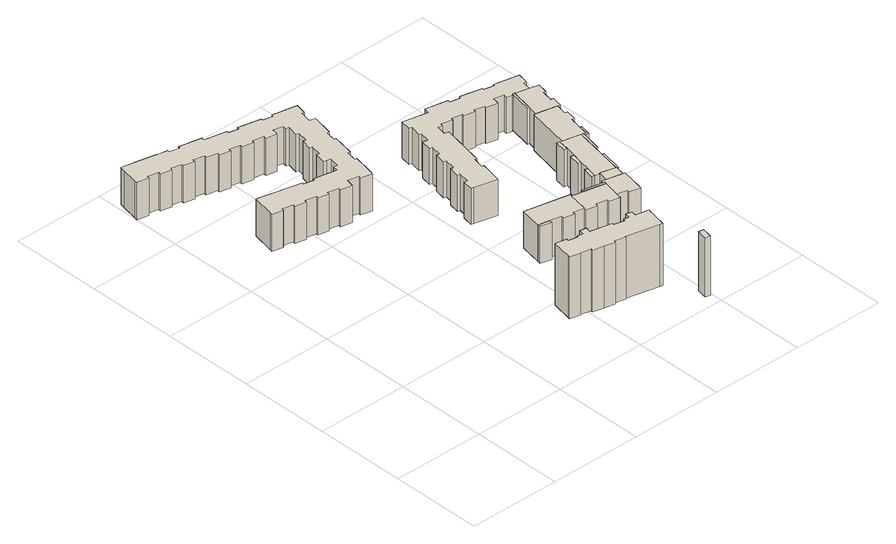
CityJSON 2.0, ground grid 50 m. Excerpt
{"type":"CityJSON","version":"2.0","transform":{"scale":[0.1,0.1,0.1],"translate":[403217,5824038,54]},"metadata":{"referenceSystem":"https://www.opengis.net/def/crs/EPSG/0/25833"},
"CityObjects":{
"building1":{"type":"Building","attributes":{"Gemeindeschluessel":"11000010","BezugspunktDach":"2200","function":"31001_1010","measuredHeight":20.72,"storeysAboveGround":6},"address":[{"country":"Germany","locality":"Berlin","thoroughfareNumber":"100, 102, 104, 106, 108, 110, 112, 114, 92, 94, 96, 98","thoroughfareName":"Wuhletalstraße"}],"geometry":[{"type":"Solid","lod":"1","boundaries":[[[[0,1,2,3,4,5,6,7,8,9,10,11,12,13,14,15,16,17,18,19,20,21,22,23,24,25,26,27,28,29,30,31,32,33,34,35,36,37,38,39,40,41,42,43,44,45,46,47,48,49,50,51,52,53,54,55,56,57,58,59,60,61,62,63,64,65,66,67,68,69,70,71,72,73,74,75,76,77,78,79,80,81,82,83,84,85,86,87,88,89,90,91,92,93,94,95,96,97,98,99,100,101,102,103,104,105]],[[106,107,108,109,110,111,112,113,114,115,116,117,118,119,120,121,122,123,124,125,126,127,128,129,130,131,132,133,134,135,136,137,138,139,140,141,142,143,144,145,146,147,148,149,150,151,152,153,154,155,156,157,158,159,160,161,162,163,164,165,166,167,168,169,170,171,172,173,174,175,176,177,178,179,180,181,182,183,184,185,186,187,188,189,190,191,192,193,194,195,196,197,198,199,200,201,202,203,204,205,206,207,208,209,210,211]],[[106,211,105,104]],[[107,106,104,103]],[[108,107,103,102]],[[109,108,102,101]],[[110,109,101,100]],[[111,110,100,99]],[[112,111,99,98]],[[113,112,98,97]],[[114,113,97,96]],[[115,114,96,95]],[[116,115,95,94]],[[117,116,94,93]],[[118,117,93,92]],[[119,118,92,91]],[[120,119,91,90]],[[121,120,90,89]],[[122,121,89,88]],[[123,122,88,87]],[[124,123,87,86]],[[125,124,86,85]],[[126,125,85,84]],[[127,126,84,83]],[[128,127,83,82]],[[129,128,82,81]],[[130,129,81,80]],[[131,130,80,79]],[[132,131,79,78]],[[133,132,78,77]],[[134,133,77,76]],[[135,134,76,75]],[[136,135,75,74]],[[137,136,74,73]],[[138,137,73,72]],[[139,138,72,71]],[[140,139,71,70]],[[141,140,70,69]],[[142,141,69,68]],[[143,142,68,67]],[[144,143,67,66]],[[145,144,66,65]],[[146,145,65,64]],[[147,146,64,63]],[[148,147,63,62]],[[149,148,62,61]],[[150,149,61,60]],[[151,150,60,59]],[[152,151,59,58]],[[153,152,58,57]],[[154,153,57,56]],[[155,154,56,55]],[[156,155,55,54]],[[157,156,54,53]],[[158,157,53,52]],[[159,158,52,51]],[[160,159,51,50]],[[161,160,50,49]],[[162,161,49,48]],[[163,162,48,47]],[[164,163,47,46]],[[165,164,46,45]],[[166,165,45,44]],[[167,166,44,43]],[[168,167,43,42]],[[169,168,42,41]],[[170,169,41,40]],[[171,170,40,39]],[[172,171,39,38]],[[173,172,38,37]],[[174,173,37,36]],[[175,174,36,35]],[[176,175,35,34]],[[177,176,34,33]],[[178,177,33,32]],[[179,178,32,31]],[[180,179,31,30]],[[181,180,30,29]],[[182,181,29,28]],[[183,182,28,27]],[[184,183,27,26]],[[185,184,26,25]],[[186,185,25,24]],[[187,186,24,23]],[[188,187,23,22]],[[189,188,22,21]],[[190,189,21,20]],[[191,190,20,19]],[[192,191,19,18]],[[193,192,18,17]],[[194,193,17,16]],[[195,194,16,15]],[[196,195,15,14]],[[197,196,14,13]],[[198,197,13,12]],[[199,198,12,11]],[[200,199,11,10]],[[201,200,10,9]],[[202,201,9,8]],[[203,202,8,7]],[[204,203,7,6]],[[205,204,6,5]],[[206,205,5,4]],[[207,206,4,3]],[[208,207,3,2]],[[209,208,2,1]],[[210,209,1,0]],[[211,210,0,105]]]]}]},
"building2":{"type":"Building","attributes":{"Gemeindeschluessel":"11000010","BezugspunktDach":"2200","function":"31001_1010","measuredHeight":34.35,"storeysAboveGround":11},"address":[{"country":"Germany","locality":"Berlin","thoroughfareNumber":"1, 3","thoroughfareName":"Sitzendorfer Straße"}],"geometry":[{"type":"Solid","lod":"1","boundaries":[[[[212,213,214,215,216,217,218,219,220,221,222,223,224,225,226,227,228,229,230,231,232,233,234,235,236,237,238,239,240,241,242,243,244]],[[245,246,247,248,249,250,251,252,253,254,255,256,257,258,259,260,261,262,263,264,265,266,267,268,269,270,271,272,273,274,275,276,277]],[[245,277,244,243]],[[246,245,243,242]],[[247,246,242,241]],[[248,247,241,240]],[[249,248,240,239]],[[250,249,239,238]],[[251,250,238,237]],[[252,251,237,236]],[[253,252,236,235]],[[254,253,235,234]],[[255,254,234,233]],[[256,255,233,232]],[[257,256,232,231]],[[258,257,231,230]],[[259,258,230,229]],[[260,259,229,228]],[[261,260,228,227]],[[262,261,227,226]],[[263,262,226,225]],[[264,263,225,224]],[[265,264,224,223]],[[266,265,223,222]],[[267,266,222,221]],[[268,267,221,220]],[[269,268,220,219]],[[270,269,219,218]],[[271,270,218,217]],[[272,271,217,216]],[[273,272,216,215]],[[274,273,215,214]],[[275,274,214,213]],[[276,275,213,212]],[[277,276,212,244]]]]}]},
"building3":{"type":"Building","attributes":{"Gemeindeschluessel":"11000010","BezugspunktDach":"2200","function":"31001_2523","measuredHeight":32.95,"storeysAboveGround":1},"address":[{"country":"Germany","locality":"Berlin","thoroughfareNumber":"303 (1)","thoroughfareName":"Blumberger Damm"}],"geometry":[{"type":"Solid","lod":"1","boundaries":[[[[278,279,280,281]],[[282,283,284,285]],[[282,285,281,280]],[[283,282,280,279]],[[284,283,279,278]],[[285,284,278,281]]]]}]},
"building4":{"type":"Building","attributes":{"Gemeindeschluessel":"11000010","function":"31001_1010"},"address":[{"country":"Germany","locality":"Berlin","thoroughfareNumber":"2, 4, 6","thoroughfareName":"Sitzendorfer Straße"}],"children":["building4-1","building4-2","building4-3","building4-4"]},
"building4-1":{"type":"BuildingPart","attributes":{"BezugspunktDach":"2200","measuredHeight":20.49,"storeysAboveGround":6},"parents":["building4"],"geometry":[{"type":"MultiSurface","lod":"1","boundaries":[[[286,287,288,289,290,291,292,293,294,295,296]],[[297,298,299,300,301,302,303,304,305,306,307]],[[297,307,296,295]],[[298,297,295,294]],[[299,298,294,293]],[[302,301,291,290]],[[303,302,290,289]],[[304,303,289,288]],[[305,304,288,287]],[[306,305,287,286]],[[299,293,292,300]],[[301,300,292,291]],[[307,306,286,296,308]]]}]},
"building4-2":{"type":"BuildingPart","attributes":{"BezugspunktDach":"2200","measuredHeight":20.53,"storeysAboveGround":6},"parents":["building4"],"geometry":[{"type":"Solid","lod":"1","boundaries":[[[[309,310,311,312,313,314,315,316,317,318,319,320,321]],[[301,300,299,322,323,324,325,326,327,328,329,330,331]],[[301,331,321,320]],[[300,292,291,301,320,319]],[[299,300,319,318],[299,293,292,300]],[[322,299,318,317]],[[324,323,316,315]],[[325,324,315,314]],[[326,325,314,313]],[[327,326,313,312]],[[328,327,312,311]],[[329,328,311,310]],[[330,329,310,309]],[[331,330,309,321]],[[301,291,292,300]],[[293,299,300,292]],[[322,317,316,323]]]]}]},
"building4-3":{"type":"BuildingPart","attributes":{"BezugspunktDach":"2200","measuredHeight":20.76,"storeysAboveGround":6},"parents":["building4"],"geometry":[{"type":"MultiSurface","lod":"1","boundaries":[[[332,333,334,335]],[[336,337,323,322]],[[336,322,335,334]],[[337,336,334,333]],[[323,337,333,332]],[[317,316,323,332,335]],[[322,323,316,317]]]}]},
"building4-4":{"type":"BuildingPart","attributes":{"BezugspunktDach":"2200","measuredHeight":20.49,"storeysAboveGround":6},"parents":["building4"],"geometry":[{"type":"MultiSurface","lod":"1","boundaries":[[[338,286,296,339]],[[307,306,340,341]],[[307,341,339,296]],[[340,306,286,338]],[[341,340,338,339]],[[306,307,296,286,342]]]}]},
"building5":{"type":"Building","attributes":{"Gemeindeschluessel":"11000010","BezugspunktDach":"2200","function":"31001_1010","measuredHeight":20.14,"storeysAboveGround":6},"address":[{"country":"Germany","locality":"Berlin","thoroughfareNumber":"116, 118, 120, 122, 124, 126, 128","thoroughfareName":"Wuhletalstraße"}],"geometry":[{"type":"Solid","lod":"1","boundaries":[[[[343,344,345,346,347,348,349,350,351,352,353,354,355,356,357,358,359,360,361,362,363,364,365,366,367,368,369,370,371,372,373,374,375,376,377,378,379,380,381,382,383,384,385,386,387,388,389,390,391,392,393,394,395,396,397,398,399,400,401,402,403,404]],[[405,406,407,408,409,410,411,412,413,414,415,416,417,418,419,420,421,422,423,424,425,426,427,428,429,430,431,432,433,434,435,436,437,438,439,440,441,442,443,444,445,446,447,448,449,450,451,452,453,454,455,456,457,458,459,460,461,462,463,464,465,466]],[[405,466,404,403]],[[406,405,403,402]],[[407,406,402,401]],[[408,407,401,400]],[[409,408,400,399]],[[410,409,399,398]],[[411,410,398,397]],[[412,411,397,396]],[[413,412,396,395]],[[414,413,395,394]],[[415,414,394,393]],[[416,415,393,392]],[[417,416,392,391]],[[418,417,391,390]],[[419,418,390,389]],[[420,419,389,388]],[[421,420,388,387]],[[422,421,387,386]],[[423,422,386,385]],[[424,423,385,384]],[[425,424,384,383]],[[426,425,383,382]],[[427,426,382,381]],[[428,427,381,380]],[[429,428,380,379]],[[430,429,379,378]],[[431,430,378,377]],[[432,431,377,376]],[[433,432,376,375]],[[434,433,375,374]],[[435,434,374,373]],[[436,435,373,372]],[[437,436,372,371]],[[438,437,371,370]],[[439,438,370,369]],[[440,439,369,368]],[[441,440,368,367]],[[442,441,367,366]],[[443,442,366,365]],[[444,443,365,364]],[[445,444,364,363]],[[446,445,363,362]],[[447,446,362,361]],[[448,447,361,360]],[[449,448,360,359]],[[450,449,359,358]],[[451,450,358,357]],[[452,451,357,356]],[[453,452,356,355]],[[454,453,355,354]],[[455,454,354,353]],[[456,455,353,352]],[[457,456,352,351]],[[458,457,351,350]],[[459,458,350,349]],[[460,459,349,348]],[[461,460,348,347]],[[462,461,347,346]],[[463,462,346,345]],[[464,463,345,344]],[[465,464,344,343]],[[466,465,343,404]]]]}]},
"building6":{"type":"Building","attributes":{"Gemeindeschluessel":"11000010","function":"31001_1010"},"address":[{"country":"Germany","locality":"Berlin","thoroughfareNumber":"309, 311, 313, 315, 317, 319","thoroughfareName":"Blumberger Damm"}],"children":["building6-1","building6-2","building6-3","building6-4","building6-5","building6-6","building6-7","building6-8","building6-9","building6-10","building6-11","building6-12"]},
"building6-1":{"type":"BuildingPart","attributes":{"BezugspunktDach":"2200","measuredHeight":20.63,"storeysAboveGround":6},"parents":["building6"],"geometry":[{"type":"MultiSurface","lod":"1","boundaries":[[[467,468,469,470,471,472,473,474,475,476,477,478,479]],[[480,481,482,483,484,485,486,487,488,489,490,491,492]],[[481,480,478,477]],[[483,482,476,475]],[[485,484,474,473]],[[486,493,494,485,473,472]],[[495,493,486,472,471]],[[489,488,470,469]],[[492,491,467,479]],[[479,478,480,492]],[[477,476,482,481]],[[483,475,474,484,496]],[[485,494,493,486]],[[487,497,486,493,495]],[[488,487,471,470]],[[489,469,468,490]],[[490,468,467,491]]]}]},
"building6-2":{"type":"BuildingPart","attributes":{"BezugspunktDach":"2200","measuredHeight":20.63,"storeysAboveGround":6},"parents":["building6"],"geometry":[{"type":"MultiSurface","lod":"1","boundaries":[[[479,478,498,499]],[[500,480,492,501]],[[500,501,499,498]],[[480,500,498,478]],[[492,480,478,479]]]}]},
"building6-3":{"type":"BuildingPart","attributes":{"BezugspunktDach":"2200","measuredHeight":21.01,"storeysAboveGround":6},"parents":["building6"],"geometry":[{"type":"MultiSurface","lod":"1","boundaries":[[[502,503,504,505]],[[491,490,506,507]],[[491,507,505,504]],[[468,467,491,504,503]],[[506,490,503,502]],[[490,491,467,468]],[[507,506,502,505]]]}]},
"building6-4":{"type":"BuildingPart","attributes":{"BezugspunktDach":"2200","measuredHeight":21.16,"storeysAboveGround":6},"parents":["building6"],"geometry":[{"type":"Solid","lod":"1","boundaries":[[[[508,509,510,511,512,513,514,515,516,517]],[[518,519,507,506,520,521,522,523,524,525]],[[518,525,517,516]],[[519,518,516,515]],[[507,519,515,514]],[[506,507,514,513],[506,502,505,507]],[[520,506,513,512]],[[521,520,512,511]],[[522,521,511,510]],[[523,522,510,509]],[[524,523,509,508]],[[525,524,508,517]],[[502,506,507,505]]]]}]},
"building6-5":{"type":"BuildingPart","attributes":{"BezugspunktDach":"2200","measuredHeight":20.63,"storeysAboveGround":6},"parents":["building6"],"geometry":[{"type":"Solid","lod":"1","boundaries":[[[[477,476,526,527]],[[528,482,481,529]],[[528,529,527,526]],[[482,528,526,476]],[[529,481,477,527]],[[482,476,477,481]]]]}]},
"building6-6":{"type":"BuildingPart","attributes":{"BezugspunktDach":"2200","measuredHeight":20.24,"storeysAboveGround":6},"parents":["building6"],"geometry":[{"type":"MultiSurface","lod":"1","boundaries":[[[530,531,532,533,534,535,536,537,538,539,540,494,493]],[[485,541,542,543,544,545,546,547,548,549,550,551,486]],[[541,485,494,540]],[[542,541,540,539]],[[552,553,554,539,538]],[[555,556,553,538,537]],[[545,544,537,536]],[[546,545,536,535]],[[547,546,535,534]],[[548,547,534,533]],[[549,548,533,532]],[[557,558,549,532,531]],[[551,550,531,530]],[[486,493,494,485]],[[543,542,554,553,552]],[[544,559,556,555]],[[559,543,553,556]],[[550,549,558,557]],[[560,486,487,495,493]],[[551,530,495,487]]]}]},
"building6-7":{"type":"BuildingPart","attributes":{"BezugspunktDach":"2200","measuredHeight":20.15,"storeysAboveGround":6},"parents":["building6"],"geometry":[{"type":"Solid","lod":"1","boundaries":[[[[553,556,555,561,562,563,564,565,566,567,568,569,570,571,554]],[[572,573,574,575,576,577,578,579,580,581,582,544,559,543,542]],[[572,542,554,571]],[[574,573,570,569]],[[575,574,569,568]],[[576,575,568,567]],[[577,576,567,566]],[[578,577,566,565]],[[579,578,565,564]],[[580,579,564,563]],[[581,580,563,562]],[[582,581,562,561]],[[544,582,561,555]],[[572,571,570,573]],[[559,544,555,556]],[[559,556,553,543]],[[542,543,553,554]]]]}]},
"building6-8":{"type":"BuildingPart","attributes":{"BezugspunktDach":"2200","measuredHeight":20.28,"storeysAboveGround":6},"parents":["building6"],"geometry":[{"type":"MultiSurface","lod":"1","boundaries":[[[583,584,585,586]],[[587,573,572,588]],[[587,588,586,585]],[[573,587,585,584]],[[571,570,584,583]],[[588,572,583,586]],[[572,573,589,570,571]]]}]},
"building6-9":{"type":"BuildingPart","attributes":{"BezugspunktDach":"2200","measuredHeight":19.31,"storeysAboveGround":6},"parents":["building6"],"geometry":[{"type":"Solid","lod":"1","boundaries":[[[[590,591,558,557]],[[549,592,593,550]],[[592,549,558,591]],[[593,592,591,590]],[[550,593,590,557]],[[549,550,557,558]]]]}]},
"building6-10":{"type":"BuildingPart","attributes":{"BezugspunktDach":"2200","measuredHeight":20.63,"storeysAboveGround":6},"parents":["building6"],"geometry":[{"type":"MultiSurface","lod":"1","boundaries":[[[594,595,471,470]],[[487,551,596,488]],[[551,530,495,487,471,595]],[[596,551,595,594]],[[488,596,594,470]],[[487,488,470,471]],[[487,495,530,551,597]]]}]},
"building6-11":{"type":"BuildingPart","attributes":{"BezugspunktDach":"2200","measuredHeight":20.63,"storeysAboveGround":6},"parents":["building6"],"geometry":[{"type":"MultiSurface","lod":"1","boundaries":[[[598,599,469,468]],[[489,600,601,490]],[[600,489,469,599]],[[601,600,599,598]],[[489,490,468,469]]]}]},
"building6-12":{"type":"BuildingPart","attributes":{"BezugspunktDach":"2200","measuredHeight":20.63,"storeysAboveGround":6},"parents":["building6"],"geometry":[{"type":"MultiSurface","lod":"1","boundaries":[[[475,474,602,603]],[[604,484,483,605]],[[604,605,603,602]],[[484,604,602,474]],[[605,483,475,603]],[[484,474,475,483,606]]]}]}
},
"vertices":[
[67,2241,210],[70,2255,210],[128,2243,210],[127,2229,210],[186,2217,210],[189,2230,210],[247,2218,210],[245,2205,210],[304,2192,210],[306,2206,210],[364,2194,210],[361,2180,210],[422,2166,210],[420,2153,210],[478,2141,210],[480,2155,210],[538,2143,210],[535,2130,210],[598,2117,210],[600,2130,210],[662,2118,210],[659,2104,210],[718,2092,210],[721,2105,210],[726,2128,210],[780,2117,210],[775,2094,210],[791,2091,210],[778,2031,210],[793,2028,210],[781,1970,210],[766,1974,210],[753,1915,210],[768,1912,210],[756,1854,210],[741,1857,210],[727,1795,210],[743,1792,210],[766,1787,210],[754,1731,210],[731,1736,210],[725,1707,210],[601,1731,210],[599,1720,210],[544,1732,210],[546,1742,210],[309,1795,210],[282,1672,210],[280,1660,210],[338,1647,210],[341,1659,210],[399,1646,210],[397,1633,210],[458,1621,210],[460,1634,210],[519,1622,210],[517,1609,210],[575,1597,210],[578,1610,210],[637,1598,210],[635,1585,210],[696,1573,210],[698,1586,210],[705,1616,210],[765,1603,210],[762,1589,210],[823,1576,210],[826,1590,210],[852,1710,210],[841,1712,210],[853,1768,210],[864,1765,210],[889,1886,210],[877,1888,210],[889,1945,210],[901,1943,210],[927,2063,210],[896,2070,210],[908,2130,210],[921,2128,210],[934,2189,210],[921,2192,210],[802,2215,210],[799,2204,210],[744,2216,210],[745,2225,210],[622,2251,210],[619,2239,210],[565,2251,210],[567,2262,210],[447,2287,210],[450,2302,210],[392,2314,210],[367,2319,210],[329,2326,210],[327,2316,210],[270,2327,210],[272,2338,210],[234,2346,210],[214,2350,210],[120,2370,210],[100,2374,210],[31,2389,210],[25,2358,210],[6,2268,210],[3,2254,210],[6,2268,3],[25,2358,3],[31,2389,3],[100,2374,3],[120,2370,3],[214,2350,3],[234,2346,3],[272,2338,3],[270,2327,3],[327,2316,3],[329,2326,3],[367,2319,3],[392,2314,3],[450,2302,3],[447,2287,3],[567,2262,3],[565,2251,3],[619,2239,3],[622,2251,3],[745,2225,3],[744,2216,3],[799,2204,3],[802,2215,3],[921,2192,3],[934,2189,3],[921,2128,3],[908,2130,3],[896,2070,3],[927,2063,3],[901,1943,3],[889,1945,3],[877,1888,3],[889,1886,3],[864,1765,3],[853,1768,3],[841,1712,3],[852,1710,3],[826,1590,3],[823,1576,3],[762,1589,3],[765,1603,3],[705,1616,3],[698,1586,3],[696,1573,3],[635,1585,3],[637,1598,3],[578,1610,3],[575,1597,3],[517,1609,3],[519,1622,3],[460,1634,3],[458,1621,3],[397,1633,3],[399,1646,3],[341,1659,3],[338,1647,3],[280,1660,3],[282,1672,3],[309,1795,3],[546,1742,3],[544,1732,3],[599,1720,3],[601,1731,3],[725,1707,3],[731,1736,3],[754,1731,3],[766,1787,3],[743,1792,3],[727,1795,3],[741,1857,3],[756,1854,3],[768,1912,3],[753,1915,3],[766,1974,3],[781,1970,3],[793,2028,3],[778,2031,3],[791,2091,3],[775,2094,3],[780,2117,3],[726,2128,3],[721,2105,3],[718,2092,3],[659,2104,3],[662,2118,3],[600,2130,3],[598,2117,3],[535,2130,3],[538,2143,3],[480,2155,3],[478,2141,3],[420,2153,3],[422,2166,3],[361,2180,3],[364,2194,3],[306,2206,3],[304,2192,3],[245,2205,3],[247,2218,3],[189,2230,3],[186,2217,3],[127,2229,3],[128,2243,3],[70,2255,3],[67,2241,3],[3,2254,3],
[915,304,395],[916,308,395],[972,295,395],[969,284,395],[1031,270,395],[1087,257,395],[1090,268,395],[1148,254,395],[1149,259,395],[1326,219,395],[1341,216,395],[1353,273,395],[1366,336,395],[1351,339,395],[1296,350,395],[1300,377,395],[1267,384,395],[1262,357,395],[1235,362,395],[1232,349,395],[1174,363,395],[1176,374,395],[1059,398,395],[1065,427,395],[1030,433,395],[1023,405,395],[994,411,395],[992,403,395],[941,414,395],[944,426,395],[883,439,395],[860,326,395],[858,316,395],[860,326,51],[883,439,51],[944,426,51],[941,414,51],[992,403,51],[994,411,51],[1023,405,51],[1030,433,51],[1065,427,51],[1059,398,51],[1176,374,51],[1174,363,51],[1232,349,51],[1235,362,51],[1262,357,51],[1267,384,51],[1300,377,51],[1296,350,51],[1351,339,51],[1366,336,51],[1353,273,51],[1341,216,51],[1326,219,51],[1149,259,51],[1148,254,51],[1090,268,51],[1087,257,51],[1031,270,51],[969,284,51],[972,295,51],[916,308,51],[915,304,51],[858,316,51],
[1440,9,385],[1452,66,385],[1425,72,385],[1413,16,385],[1425,72,56],[1452,66,56],[1440,9,56],[1413,16,56],
[1117,723,254],[1177,710,254],[1175,695,254],[1234,682,254],[1237,698,254],[1294,686,254],[1297,685,254],[1319,793,254],[1321,805,254],[1081,856,254],[1057,736,254],[1081,856,49],[1321,805,49],[1319,793,49],[1297,685,49],[1294,686,49],[1237,698,49],[1234,682,49],[1175,695,49],[1177,710,49],[1117,723,49],[1057,736,49],[1057,736,171],
[1351,658,255],[1355,673,255],[1413,660,255],[1411,646,255],[1470,634,255],[1473,648,255],[1479,675,255],[1496,755,255],[1375,781,255],[1319,793,255],[1297,685,255],[1294,686,255],[1291,670,255],[1375,781,49],[1496,755,49],[1479,675,49],[1473,648,49],[1470,634,49],[1411,646,49],[1413,660,49],[1355,673,49],[1351,658,49],[1291,670,49],
[1496,755,257],[1499,766,257],[1377,792,257],[1375,781,257],[1377,792,49],[1499,766,49],
[1115,706,254],[1054,719,254],[1115,706,49],[1054,719,49],[1117,723,186],
[1069,1169,227],[1190,1141,227],[1216,1260,227],[1205,1264,227],[1217,1322,227],[1228,1320,227],[1278,1558,227],[1255,1563,227],[1266,1616,227],[1289,1611,227],[1293,1625,227],[1354,1613,227],[1356,1625,227],[1413,1613,227],[1410,1602,227],[1472,1589,227],[1474,1601,227],[1530,1589,227],[1528,1578,227],[1590,1565,227],[1592,1576,227],[1597,1604,227],[1652,1593,227],[1648,1571,227],[1679,1564,227],[1769,1544,227],[1781,1601,227],[1795,1598,227],[1808,1657,227],[1794,1660,227],[1673,1685,227],[1671,1675,227],[1615,1687,227],[1617,1696,227],[1497,1722,227],[1494,1710,227],[1437,1722,227],[1440,1735,227],[1321,1760,227],[1314,1729,227],[1191,1755,227],[1176,1758,227],[1164,1700,227],[1179,1696,227],[1166,1634,227],[1177,1631,227],[1167,1577,227],[1154,1579,227],[1139,1582,227],[1127,1525,227],[1142,1521,227],[1130,1463,227],[1115,1466,227],[1103,1406,227],[1118,1403,227],[1105,1344,227],[1090,1347,227],[1078,1289,227],[1093,1286,227],[1081,1226,227],[1065,1232,227],[1052,1173,227],[1065,1232,26],[1081,1226,26],[1093,1286,26],[1078,1289,26],[1090,1347,26],[1105,1344,26],[1118,1403,26],[1103,1406,26],[1115,1466,26],[1130,1463,26],[1142,1521,26],[1127,1525,26],[1139,1582,26],[1154,1579,26],[1167,1577,26],[1177,1631,26],[1166,1634,26],[1179,1696,26],[1164,1700,26],[1176,1758,26],[1191,1755,26],[1314,1729,26],[1321,1760,26],[1440,1735,26],[1437,1722,26],[1494,1710,26],[1497,1722,26],[1617,1696,26],[1615,1687,26],[1671,1675,26],[1673,1685,26],[1794,1660,26],[1808,1657,26],[1795,1598,26],[1781,1601,26],[1769,1544,26],[1679,1564,26],[1648,1571,26],[1652,1593,26],[1597,1604,26],[1592,1576,26],[1590,1565,26],[1528,1578,26],[1530,1589,26],[1474,1601,26],[1472,1589,26],[1410,1602,26],[1413,1613,26],[1356,1625,26],[1354,1613,26],[1293,1625,26],[1289,1611,26],[1266,1616,26],[1255,1563,26],[1278,1558,26],[1228,1320,26],[1217,1322,26],[1205,1264,26],[1216,1260,26],[1190,1141,26],[1069,1169,26],[1052,1173,26],
[1540,846,240],[1626,825,240],[1651,947,240],[1662,1003,240],[1686,1124,240],[1592,1143,240],[1592,1144,240],[1579,1146,240],[1566,1085,240],[1554,1028,240],[1542,968,240],[1530,910,240],[1517,851,240],[1530,910,34],[1542,968,34],[1554,1028,34],[1566,1085,34],[1579,1146,34],[1592,1144,34],[1592,1143,34],[1686,1124,34],[1662,1003,34],[1651,947,34],[1626,825,34],[1540,846,34],[1517,851,34],[1592,1143,236],[1592,1144,236],[1686,1124,236],[1577,1137,34],[1681,1125,34],
[1513,914,240],[1501,855,240],[1513,914,34],[1501,855,34],
[1615,770,244],[1626,825,244],[1540,846,244],[1527,790,244],[1615,770,34],[1527,790,34],
[1540,662,245],[1537,648,245],[1598,634,245],[1600,649,245],[1625,767,245],[1615,770,245],[1527,790,245],[1505,795,245],[1499,766,245],[1479,675,245],[1499,766,34],[1505,795,34],[1625,767,34],[1600,649,34],[1598,634,34],[1537,648,34],[1540,662,34],[1479,675,34],
[1536,1031,240],[1524,971,240],[1536,1031,34],[1524,971,34],
[1699,1121,236],[1713,1118,236],[1726,1180,236],[1738,1238,236],[1753,1235,236],[1765,1294,236],[1750,1298,236],[1762,1356,236],[1762,1358,236],[1652,1381,236],[1641,1383,236],[1641,1383,34],[1652,1381,34],[1762,1358,34],[1762,1356,34],[1750,1298,34],[1765,1294,34],[1753,1235,34],[1738,1238,34],[1726,1180,34],[1713,1118,34],[1699,1121,34],[1762,1358,188],[1762,1358,235],[1652,1381,235],[1762,1356,235],[1762,1357,235],[1713,1118,227],[1726,1180,227],[1762,1357,34],[1592,1143,102],
[1777,1353,235],[1789,1413,235],[1774,1416,235],[1787,1477,235],[1787,1480,235],[1800,1475,235],[1813,1534,235],[1799,1537,235],[1769,1544,235],[1688,1562,235],[1663,1436,235],[1663,1436,34],[1688,1562,34],[1769,1544,34],[1799,1537,34],[1813,1534,34],[1800,1475,34],[1787,1480,34],[1787,1477,34],[1774,1416,34],[1789,1413,34],[1777,1353,34],
[1663,1436,236],[1688,1562,236],[1679,1564,236],[1653,1439,236],[1679,1564,34],[1653,1439,34],[1688,1562,185],
[1729,1115,227],[1741,1177,227],[1741,1177,34],[1729,1115,34],
[1674,1002,240],[1699,1121,240],[1674,1002,34],[1695,1122,34],
[1637,823,240],[1662,944,240],[1662,944,34],[1637,823,34],
[1560,1150,240],[1548,1089,240],[1560,1150,34],[1548,1089,34],[1568,1094,34]
]}
